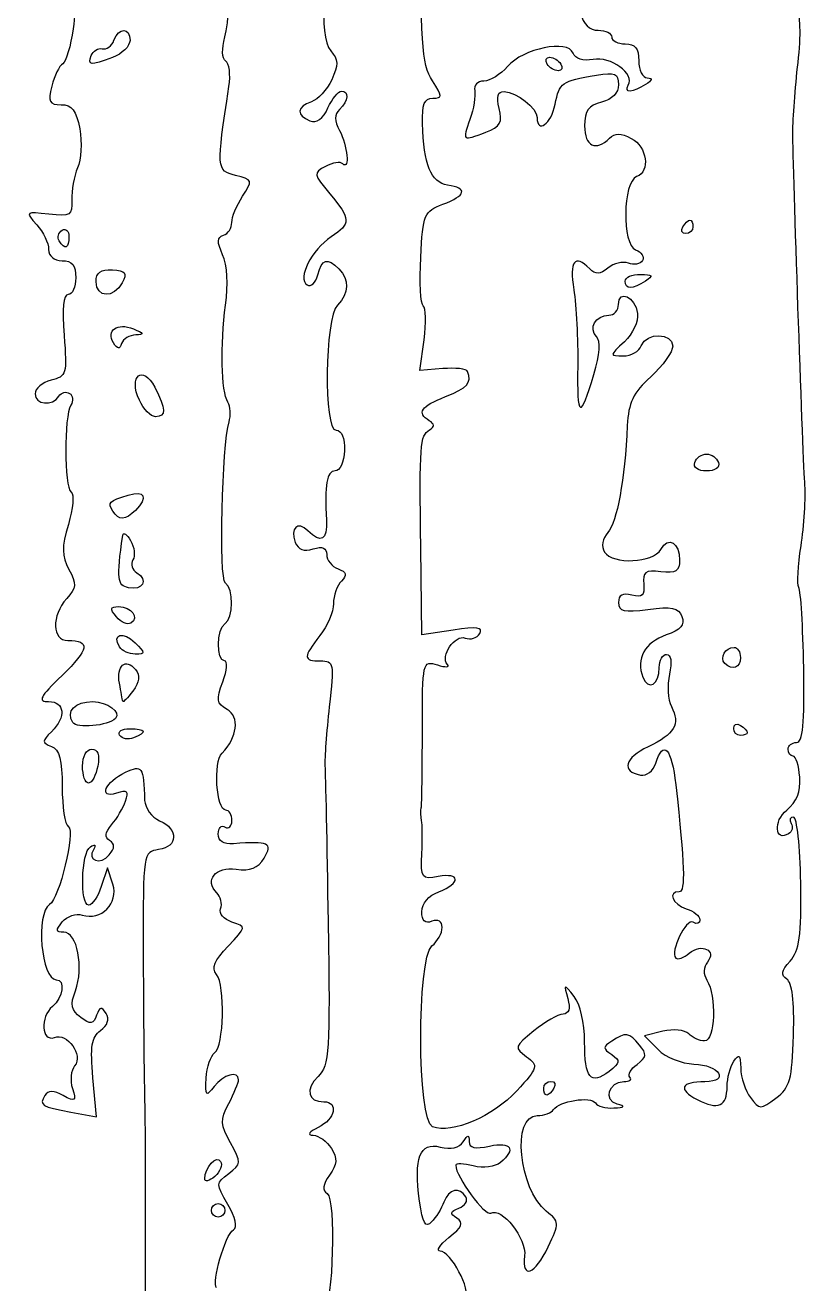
# Model space of a CAD drawing. Extents: x -171 to 832, y -60 to 309.
# Drawn here: x 240.6 to 250.41, y 180.22 to 196.04 of the extents above; entities that cross this region are included whole.
import ezdxf

# ---------------------------------------------------------------- set-up
doc = ezdxf.new("R2010")
doc.units = 0
doc.layers.add('Mobo_Pics_Outline', color=7, linetype='CONTINUOUS')

msp = doc.modelspace()

# ---------------------------------------------------------------- linework, layer by layer
at = {"layer": 'Mobo_Pics_Outline', "color": 1}
for points in [[(241.434388, 195.655238)], [(247.163457, 195.548587)], [(248.868332, 193.502735)], [(241.029573, 193.326364)], [(248.143734, 192.820793)], [(241.494766, 192.811637)], [(241.713833, 192.043809)], [(242.038395, 191.323519)], [(249.017505, 190.540477)], [(241.704394, 189.928162)], [(241.901155, 188.966358)], [(249.396313, 188.016364)], [(241.829385, 187.540639)], [(241.200663, 187.272964)], [(249.507632, 187.199688)], [(241.790797, 187.113118)], [(241.32426, 186.725809)], [(247.120826, 182.676745)], [(242.859969, 181.536803)], [(242.943902, 181.142362)]]:
    msp.add_lwpolyline(points, close=True, dxfattribs=at)
for points in [[(245.85232, 191.720049), (245.562644, 191.695104), (245.615766, 192.082611)], [(245.983782, 188.43474), (245.588049, 188.375382), (245.574442, 189.467461)], [(241.74987, 188.602126), (241.749729, 188.602126)], [(241.789725, 188.223236), (241.789612, 188.223265)], [(241.705094, 185.240843), (241.638678, 185.44746), (241.559677, 185.213035)], [(248.618886, 183.392277), (248.385679, 183.333742), (248.557771, 183.16165)], [(241.178253, 182.375997), (241.501045, 182.315704), (241.455606, 182.806758)]]:
    msp.add_lwpolyline(points, dxfattribs=at)
for points in [[(243.114508, 195.888141), (243.208165, 196.214652), (243.199009, 197.840954), (243.10317, 197.900169)], [(245.720945, 195.337051), (245.586214, 195.542676), (245.567506, 195.845725), (245.589531, 197.464291)], [(244.531551, 196.792296), (244.360338, 196.858003), (244.283207, 195.89822), (244.444839, 195.713274)], [(241.088077, 196.551907), (241.229441, 196.410543), (241.25002, 196.312493), (241.205885, 195.99054)], [(247.582894, 196.187621), (247.617958, 196.047986), (247.696308, 195.972273), (247.80581, 195.972273)], [(250.316487, 195.567925), (250.355378, 195.911243), (250.34883, 196.186677), (250.300329, 196.249873)], [(241.205885, 195.99054), (241.176489, 195.775985), (241.117387, 195.578804), (241.074584, 195.552349)], [(241.719355, 195.84614), (241.783475, 196.013271), (241.920984, 196.012363), (241.920984, 195.844819)], [(241.571727, 195.739586), (241.625784, 195.727397), (241.692228, 195.775387), (241.719355, 195.84614)], [(241.920984, 195.844819), (241.920984, 195.773329), (241.822593, 195.677433), (241.702319, 195.63171)], [(243.123863, 195.585826), (243.074823, 195.616128), (243.071082, 195.736686), (243.114508, 195.888141)], [(247.489237, 195.686546), (247.422651, 195.860112), (246.863157, 195.745337), (246.666067, 195.517687)], [(247.80581, 195.972273), (247.898673, 195.972273), (247.97467, 195.93392), (247.97467, 195.887035)], [(247.97467, 195.887035), (247.97467, 195.84015), (248.051404, 195.801797), (248.145146, 195.801797)], [(241.434388, 195.655141), (241.455932, 195.713762), (241.51767, 195.751746), (241.571727, 195.739586)], [(244.444839, 195.713274), (244.539998, 195.604367), (244.542067, 195.537015), (244.455894, 195.350861)], [(247.741407, 195.606666), (247.613564, 195.582288), (247.517612, 195.612619), (247.489237, 195.686546)], [(248.145146, 195.801797), (248.270182, 195.801797), (248.315621, 195.744963), (248.315621, 195.588689)], [(241.074584, 195.552349), (241.031781, 195.525986), (240.970382, 195.399136), (240.938124, 195.27067)], [(241.702319, 195.63171), (241.419081, 195.524022), (241.387328, 195.5268), (241.434388, 195.655238)], [(243.163945, 195.265015), (243.186622, 195.41372), (243.168763, 195.558097), (243.123863, 195.585826)], [(246.666067, 195.517687), (246.57927, 195.417425), (246.444993, 195.334852), (246.367715, 195.3342)], [(247.163457, 195.548587), (247.134487, 195.595472), (247.149, 195.633825), (247.196027, 195.633825)], [(247.301391, 195.463349), (247.254506, 195.463349), (247.192455, 195.501702), (247.163457, 195.548587)], [(247.196027, 195.633825), (247.242912, 195.633825), (247.304991, 195.595472), (247.333961, 195.548587)], [(247.333961, 195.548587), (247.362931, 195.501702), (247.348417, 195.463349), (247.301391, 195.463349)], [(248.183555, 195.283539), (248.269303, 195.422267), (247.959845, 195.64842), (247.741407, 195.606666)], [(248.315621, 195.588689), (248.315621, 195.471476), (248.363555, 195.374985), (248.422175, 195.374276)], [(250.251574, 194.693638), (250.251574, 194.857736), (250.2806, 195.251162), (250.316487, 195.567925)], [(244.455894, 195.350861), (244.397699, 195.225088), (244.282952, 195.100506), (244.200889, 195.073973)], [(247.264376, 195.041996), (247.319623, 195.318261), (247.339154, 195.332091), (247.782895, 195.40876)], [(247.782895, 195.40876), (248.017348, 195.449267), (248.059925, 195.43087), (248.059925, 195.289903)], [(248.422175, 195.374276), (248.493212, 195.373406), (248.486097, 195.34542), (248.400916, 195.290342)], [(240.938124, 195.27067), (240.888404, 195.072613), (240.906234, 195.037095), (241.055365, 195.037095)], [(243.246631, 194.148848), (243.006877, 194.209027), (243.005261, 194.230854), (243.163945, 195.265015)], [(244.40898, 194.996304), (244.46196, 195.112581), (244.537532, 195.20774), (244.576877, 195.20774)], [(244.576877, 195.20774), (244.677166, 195.20774), (244.665969, 195.088884), (244.555333, 194.978219)], [(245.725481, 195.120087), (245.851027, 195.120087), (245.85063, 195.139079), (245.720945, 195.337051)], [(246.252572, 195.214238), (246.266461, 195.148899), (246.239816, 194.985879), (246.193072, 194.851953)], [(246.367715, 195.3342), (246.290414, 195.33352), (246.238597, 195.279576), (246.252572, 195.214238)], [(246.560896, 194.990686), (246.523025, 195.141518), (246.541337, 195.204362), (246.622861, 195.202434)], [(246.622861, 195.202434), (246.779646, 195.198749), (247.037009, 194.995959), (247.037009, 194.876084)], [(248.059925, 195.289903), (248.059925, 195.18315), (247.983276, 195.103922), (247.846816, 195.069679)], [(248.400916, 195.290342), (248.238292, 195.185262), (248.120569, 195.181549), (248.183555, 195.283539)], [(241.055365, 195.037095), (241.189586, 195.037095), (241.244776, 194.964897), (241.28843, 194.73222)], [(244.200889, 195.073973), (244.016921, 195.014502), (244.008105, 194.901712), (244.18218, 194.834928)], [(245.596306, 194.800424), (245.589786, 195.041369), (245.621818, 195.120087), (245.725481, 195.120087)], [(247.037009, 194.876084), (247.037009, 194.664818), (247.214911, 194.794645), (247.264376, 195.041996)], [(247.846816, 195.069679), (247.680961, 195.028067), (247.633707, 194.961538), (247.633707, 194.769703)], [(244.18218, 194.834928), (244.267333, 194.802244), (244.346108, 194.858455), (244.40898, 194.996304)], [(244.555333, 194.978219), (244.487982, 194.910868), (244.487982, 194.836912), (244.555333, 194.711054)], [(246.394106, 194.692334), (246.57575, 194.761386), (246.60523, 194.814111), (246.560896, 194.990686)], [(241.28843, 194.73222), (241.319894, 194.564551), (241.308272, 194.34397), (241.262351, 194.242071)], [(245.910966, 194.027303), (245.703668, 194.057294), (245.609935, 194.287552), (245.596306, 194.800424)], [(246.193072, 194.851953), (246.097035, 194.576482), (246.094569, 194.578438), (246.394106, 194.692334)], [(247.633707, 194.769703), (247.633707, 194.515605), (247.777622, 194.445493), (247.948478, 194.616349)], [(244.555333, 194.711054), (244.654603, 194.525583), (244.684905, 194.205245), (244.59465, 194.295495)], [(247.948478, 194.616349), (248.015829, 194.6837), (248.091344, 194.682878), (248.221256, 194.613231)], [(248.221256, 194.613231), (248.4209, 194.506393), (248.463476, 194.200778), (248.288125, 194.133484)], [(250.401441, 190.293803), (250.373095, 190.712194), (250.252055, 194.266976), (250.251574, 194.693638)], [(244.378054, 194.262216), (244.221667, 194.178509), (244.223793, 194.165016), (244.431884, 193.917701)], [(244.59465, 194.295495), (244.565056, 194.325088), (244.467573, 194.310235), (244.378054, 194.262216)], [(241.262351, 194.242071), (241.216628, 194.140165), (241.183916, 193.960023), (241.189671, 193.841751)], [(243.335554, 193.885934), (243.465891, 194.084841), (243.462574, 194.094621), (243.246631, 194.148848)], [(248.288125, 194.133484), (248.112944, 194.066274), (248.101492, 193.279442), (248.274802, 193.212969)], [(245.851268, 193.785196), (246.146817, 193.896768), (246.169772, 193.989857), (245.910966, 194.027303)], [(241.189671, 193.841751), (241.199308, 193.644601), (241.175214, 193.629549), (240.899825, 193.660872)], [(243.2002, 193.55557), (243.2002, 193.62363), (243.261116, 193.772307), (243.335554, 193.885934)], [(244.431884, 193.917701), (244.698766, 193.600519), (244.700609, 193.540971), (244.448609, 193.375794)], [(245.574238, 193.118816), (245.601734, 193.662107), (245.616049, 193.696406), (245.851268, 193.785196)], [(240.899825, 193.660872), (240.607032, 193.694179), (240.603248, 193.690862), (240.748682, 193.528239)], [(240.748682, 193.528239), (240.830717, 193.43651), (240.897869, 193.297329), (240.897869, 193.21897)], [(241.029573, 193.326364), (241.002643, 193.370017), (241.019651, 193.4298), (241.06716, 193.459252)], [(241.06716, 193.459252), (241.11481, 193.488704), (241.153787, 193.453016), (241.153787, 193.37991)], [(243.094637, 193.396632), (243.152691, 193.415907), (243.2002, 193.487511), (243.2002, 193.55557)], [(248.905919, 193.417498), (248.856256, 193.417498), (248.839362, 193.45585), (248.868332, 193.502735)], [(248.868332, 193.502735), (248.897302, 193.54962), (248.937922, 193.587973), (248.958615, 193.587973)], [(248.996203, 193.502735), (248.996203, 193.45585), (248.955582, 193.417498), (248.905919, 193.417498)], [(248.958615, 193.587973), (248.979308, 193.587973), (248.996203, 193.54962), (248.996203, 193.502735)], [(241.153787, 193.37991), (241.153787, 193.230184), (241.102621, 193.208131), (241.029573, 193.326364)], [(243.084716, 193.151548), (243.011497, 193.312216), (243.01385, 193.369674), (243.094637, 193.396632)], [(244.448609, 193.375794), (244.202448, 193.214502), (244.019942, 192.850738), (244.14607, 192.772785)], [(240.897869, 193.21897), (240.897869, 193.133336), (240.965872, 193.076501), (241.068345, 193.076501)], [(243.122077, 192.518991), (243.157652, 192.776944), (243.143053, 193.023456), (243.084716, 193.151548)], [(247.698377, 192.975171), (247.508683, 193.164866), (247.440651, 193.075234), (247.498308, 192.711577)], [(248.274802, 193.212969), (248.350147, 193.184056), (248.388953, 193.123451), (248.36106, 193.078267)], [(241.068345, 193.076501), (241.193381, 193.076501), (241.23882, 193.019666), (241.23882, 192.863392)], [(244.280659, 192.897595), (244.334035, 193.101661), (244.399941, 193.12071), (244.546294, 192.974357)], [(245.606978, 192.50808), (245.572991, 192.529057), (245.558251, 192.803793), (245.574238, 193.118816)], [(247.927445, 192.984809), (247.828686, 192.902831), (247.773098, 192.900535), (247.698377, 192.975171)], [(248.184065, 193.044591), (248.114645, 193.071237), (247.999161, 193.044334), (247.927445, 192.984809)], [(248.36106, 193.078267), (248.333281, 193.033111), (248.253486, 193.017946), (248.184065, 193.044591)], [(241.23882, 192.863392), (241.23882, 192.74618), (241.196584, 192.650284), (241.144965, 192.650284)], [(241.494772, 192.811723), (241.494772, 192.928765), (241.551096, 192.969811), (241.699433, 192.96091)], [(241.699433, 192.96091), (241.866649, 192.950989), (241.889496, 192.92131), (241.8243, 192.799449)], [(244.14607, 192.772785), (244.194344, 192.742965), (244.25492, 192.799147), (244.280659, 192.897595)], [(244.546294, 192.974357), (244.681846, 192.838804), (244.675667, 192.665344), (244.530136, 192.519762)], [(248.399476, 192.820793), (248.234216, 192.713984), (248.143734, 192.713984), (248.143734, 192.820793)], [(248.143762, 192.820793), (248.143762, 192.867678), (248.230077, 192.905436), (248.335554, 192.904727)], [(248.335554, 192.904727), (248.490638, 192.90367), (248.502883, 192.887719), (248.399476, 192.820793)], [(241.8243, 192.799449), (241.717887, 192.600513), (241.494766, 192.608847), (241.494766, 192.811637)], [(247.498308, 192.711577), (247.529914, 192.51233), (247.551854, 192.081694), (247.547092, 191.754626)], [(248.059993, 192.526892), (248.059993, 192.722312), (248.268254, 192.624432), (248.299294, 192.414441)], [(241.144965, 192.650284), (241.082518, 192.650284), (241.064802, 192.478816), (241.092071, 192.137871)], [(243.151019, 191.29712), (243.066801, 191.433382), (243.052968, 192.017818), (243.122077, 192.518991)], [(244.530136, 192.519762), (244.365698, 192.355296), (244.349314, 190.945561), (244.511994, 190.945561)], [(245.615766, 192.082611), (245.644991, 192.295748), (245.640994, 192.4872), (245.606978, 192.50808)], [(247.937168, 192.391934), (248.004717, 192.391934), (248.059993, 192.452681), (248.059993, 192.526892)], [(247.784295, 192.122076), (247.679186, 192.227185), (247.77239, 192.391934), (247.937168, 192.391934)], [(248.299294, 192.414441), (248.314034, 192.31401), (248.242544, 192.159918), (248.134034, 192.058832)], [(241.713862, 192.043865), (241.61737, 192.199997), (241.762363, 192.30247), (241.963594, 192.22035)], [(241.963594, 192.22035), (242.098523, 192.165273), (242.104448, 192.149541), (241.991997, 192.144779)], [(241.092071, 192.137871), (241.130764, 191.653829), (241.121806, 191.622637), (240.930213, 191.574547)], [(241.815796, 192.036438), (241.790284, 191.959478), (241.764829, 191.96132), (241.713833, 192.043809)], [(241.991997, 192.144779), (241.913874, 192.141377), (241.834589, 192.092734), (241.815796, 192.036438)], [(247.751016, 191.646173), (247.828856, 191.904834), (247.840138, 192.066228), (247.784295, 192.122076)], [(248.134034, 192.058832), (247.944906, 191.882631), (247.944736, 191.880476), (248.120144, 191.880476)], [(248.34666, 192.008347), (248.412027, 192.178681), (248.742054, 192.174656), (248.742054, 192.003528)], [(248.120144, 191.880476), (248.217741, 191.880476), (248.319675, 191.93802), (248.34666, 192.008347)], [(248.742054, 192.003528), (248.742054, 191.930564), (248.617386, 191.756942), (248.465024, 191.617685)], [(242.038451, 191.323511), (241.897796, 191.626914), (242.080886, 191.780184), (242.23322, 191.48656)], [(246.163306, 191.685041), (246.151684, 191.718008), (246.011652, 191.733769), (245.85232, 191.720049)], [(247.547092, 191.754626), (247.537454, 191.092309), (247.577876, 191.070805), (247.751016, 191.646173)], [(240.930213, 191.574547), (240.818641, 191.546484), (240.727365, 191.47026), (240.727365, 191.405007)], [(245.886276, 191.369352), (246.165375, 191.478855), (246.216064, 191.536625), (246.163306, 191.685041)], [(248.465024, 191.617685), (248.245311, 191.416907), (248.184451, 191.290008), (248.170952, 191.004477)], [(240.727365, 191.405007), (240.727365, 191.268037), (240.947164, 191.244538), (241.026576, 191.373032)], [(241.026576, 191.373032), (241.056028, 191.420683), (241.116463, 191.437209), (241.160854, 191.409769)], [(241.160854, 191.409769), (241.205272, 191.382273), (241.212643, 191.314582), (241.177294, 191.259193)], [(242.23322, 191.48656), (242.375292, 191.212705), (242.377248, 191.11568), (242.24059, 191.116534)], [(241.177294, 191.259193), (241.089789, 191.122251), (241.093531, 190.233618), (241.18183, 190.168872)], [(242.24059, 191.116534), (242.181969, 191.116874), (242.091006, 191.210049), (242.038395, 191.323519)], [(243.165192, 191.051328), (243.19042, 191.132966), (243.184184, 191.243574), (243.151019, 191.29712)], [(245.682266, 191.065376), (245.52106, 191.165014), (245.576676, 191.247871), (245.886276, 191.369352)], [(243.118959, 189.025123), (243.037236, 189.075637), (243.07573, 190.76324), (243.165192, 191.051328)], [(244.511994, 190.945561), (244.581925, 190.945561), (244.620873, 190.849183), (244.615204, 190.690018)], [(245.574442, 189.467461), (245.558285, 190.776222), (245.565655, 190.876705), (245.684398, 190.950063)], [(245.684398, 190.950063), (245.750162, 190.990712), (245.749538, 191.023792), (245.682266, 191.065376)], [(248.170952, 191.004477), (248.138751, 190.323842), (248.042373, 189.791787), (247.927796, 189.66219)], [(244.615204, 190.690018), (244.610101, 190.547379), (244.559049, 190.43439), (244.499579, 190.434276)], [(249.017505, 190.540477), (249.037064, 190.599097), (249.10416, 190.647031), (249.166692, 190.647031)], [(249.166692, 190.647031), (249.229196, 190.647031), (249.296321, 190.599069), (249.31588, 190.540477)], [(249.166692, 190.433923), (249.056821, 190.433923), (248.996387, 190.477094), (249.017505, 190.540477)], [(249.31588, 190.540477), (249.33714, 190.477094), (249.276563, 190.433923), (249.166692, 190.433923)], [(244.499579, 190.434276), (244.392939, 190.434103), (244.361446, 190.255665), (244.390416, 189.816066)], [(250.353904, 189.492199), (250.393107, 189.740146), (250.414481, 190.100877), (250.401441, 190.293803)], [(241.18183, 190.168872), (241.220835, 190.14027), (241.205074, 189.957577), (241.146709, 189.762871)], [(241.704374, 189.928134), (241.636654, 190.037693), (241.653351, 190.055013), (241.899681, 190.130726)], [(241.899681, 190.130726), (242.108311, 190.194846), (242.151738, 190.102068), (241.989199, 189.939501)], [(241.989199, 189.939501), (241.862831, 189.813161), (241.777565, 189.809731), (241.704394, 189.928162)], [(244.390416, 189.816066), (244.406857, 189.566617), (244.320712, 189.517575), (244.155764, 189.682525)], [(241.146709, 189.762871), (241.060535, 189.475285), (241.061839, 189.369227), (241.153795, 189.197666)], [(241.828787, 189.62411), (241.835306, 189.670995), (241.880179, 189.641968), (241.928169, 189.559508)], [(244.155764, 189.682525), (244.028205, 189.810084), (243.928908, 189.718129), (243.99847, 189.536825)], [(247.927796, 189.66219), (247.856987, 189.582111), (247.840914, 189.487264), (247.885843, 189.414556)], [(241.901184, 188.966373), (241.760217, 188.995314), (241.751117, 189.077859), (241.828787, 189.62411)], [(241.928169, 189.559508), (241.97616, 189.477105), (241.989256, 189.367319), (241.957281, 189.315558)], [(243.99847, 189.536825), (244.033903, 189.444557), (244.107349, 189.417231), (244.222123, 189.453656)], [(248.591812, 189.447523), (248.687311, 189.618168), (248.827343, 189.537579), (248.827343, 189.311998)], [(244.222123, 189.453656), (244.339903, 189.491045), (244.393024, 189.469247), (244.393024, 189.383414)], [(244.393024, 189.383414), (244.393024, 189.314957), (244.456974, 189.234368), (244.535153, 189.204377)], [(247.885843, 189.414556), (247.984744, 189.25454), (248.4972, 189.278464), (248.591812, 189.447523)], [(250.326692, 188.970146), (250.302597, 189.00932), (250.314786, 189.244256), (250.353904, 189.492199)], [(241.153795, 189.197666), (241.251024, 189.015965), (241.246998, 188.964601), (241.124995, 188.82976)], [(241.957281, 189.315558), (241.925306, 189.263798), (241.947077, 189.191826), (242.005669, 189.155599)], [(244.535153, 189.204377), (244.643465, 189.162821), (244.653613, 189.12617), (244.577786, 189.050343)], [(248.592917, 189.167856), (248.396987, 189.190817), (248.361582, 189.165195), (248.377258, 189.012121)], [(248.827343, 189.311998), (248.827343, 189.175028), (248.780089, 189.145973), (248.592917, 189.167856)], [(242.005669, 189.155599), (242.154147, 189.063842), (242.080021, 188.929621), (241.901155, 188.966358)], [(243.11499, 188.516098), (243.223472, 188.583165), (243.226392, 188.958708), (243.118959, 189.025123)], [(244.577786, 189.050343), (244.523049, 188.995634), (244.47829, 188.867792), (244.47829, 188.76628)], [(248.22807, 188.872883), (248.112729, 188.903044), (248.060117, 188.874153), (248.060117, 188.780615)], [(248.377258, 189.012121), (248.391998, 188.868206), (248.359966, 188.838386), (248.22807, 188.872883)], [(250.387552, 187.960249), (250.378197, 188.476517), (250.3509, 188.930971), (250.326692, 188.970146)], [(241.124995, 188.82976), (240.930454, 188.614809), (240.939014, 188.302873), (241.139452, 188.302873)], [(241.749729, 188.602126), (241.664066, 188.705336), (241.669281, 188.729062), (241.777792, 188.729062)], [(241.777792, 188.729062), (241.936929, 188.729062), (242.040988, 188.590022), (241.932166, 188.522785)], [(244.47829, 188.76628), (244.47829, 188.664771), (244.401585, 188.484176), (244.307815, 188.364976)], [(248.060117, 188.780615), (248.060117, 188.668959), (248.126873, 188.653595), (248.430824, 188.695264)], [(248.430824, 188.695264), (248.729125, 188.73614), (248.812203, 188.718225), (248.85618, 188.603649)], [(241.932166, 188.522785), (241.889845, 188.496706), (241.807782, 188.532422), (241.74987, 188.602126)], [(248.85618, 188.603649), (248.896403, 188.498852), (248.844557, 188.438077), (248.659455, 188.373589)], [(241.789612, 188.223265), (241.689662, 188.385009), (241.835448, 188.424921), (241.983899, 188.276443)], [(243.10762, 188.047259), (243.001973, 188.047259), (243.008323, 188.450155), (243.11499, 188.516098)], [(246.31613, 188.39154), (246.363894, 188.468841), (246.282058, 188.479471), (245.983782, 188.43474)], [(246.134798, 188.334252), (246.199654, 188.309307), (246.281264, 188.335139), (246.31613, 188.39154)], [(241.139452, 188.302873), (241.425853, 188.302873), (241.408035, 188.196375), (241.066176, 187.864597)], [(241.983899, 188.276443), (242.116787, 188.143554), (242.117014, 188.132329), (241.987017, 188.132329)], [(244.307815, 188.364976), (244.093317, 188.092284), (244.094281, 188.047264), (244.314618, 188.047264)], [(245.910691, 188.002882), (245.814511, 188.10456), (246.003837, 188.384499), (246.134798, 188.334252)], [(248.659455, 188.373589), (248.392488, 188.280527), (248.277461, 188.073232), (248.365477, 187.843861)], [(241.787971, 187.765739), (241.746443, 187.987578), (241.864846, 188.089557), (241.989514, 187.939332)], [(241.987017, 188.132329), (241.909404, 188.132329), (241.820623, 188.173233), (241.789725, 188.223236)], [(248.571584, 187.964249), (248.571584, 188.055241), (248.612998, 188.129707), (248.663597, 188.129707)], [(248.663597, 188.129707), (248.721083, 188.129707), (248.734945, 188.035625), (248.700532, 187.878983)], [(249.396313, 188.016364), (249.328196, 188.084452), (249.4051, 188.217595), (249.512675, 188.217595)], [(249.592895, 188.089724), (249.592895, 187.957913), (249.492322, 187.920383), (249.396313, 188.016364)], [(249.512675, 188.217595), (249.55681, 188.217595), (249.592895, 188.160052), (249.592895, 188.089724)], [(241.989514, 187.939332), (242.051054, 187.865178), (242.04119, 187.783994), (241.956547, 187.668255)], [(243.086644, 187.785366), (243.141012, 187.929422), (243.15048, 188.047259), (243.10762, 188.047259)], [(244.314618, 188.047264), (244.483194, 188.047264), (244.488637, 188.018917), (244.425708, 187.47187)], [(245.595138, 187.16517), (245.595138, 188.042774), (245.597525, 188.053446), (245.783387, 187.996362)], [(245.783387, 187.996362), (245.886908, 187.964557), (245.944196, 187.967505), (245.910691, 188.002882)], [(248.365477, 187.843861), (248.433622, 187.666328), (248.571584, 187.746917), (248.571584, 187.964249)], [(250.297835, 187.02165), (250.377659, 187.021596), (250.400166, 187.257124), (250.387552, 187.960249)], [(241.066176, 187.864597), (240.78498, 187.591706), (240.756299, 187.535682), (240.897827, 187.535682)], [(241.829385, 187.540639), (241.825983, 187.561332), (241.807275, 187.662614), (241.787971, 187.765739)], [(243.140417, 187.438065), (243.008776, 187.511737), (243.001406, 187.559473), (243.086644, 187.785366)], [(248.700532, 187.878983), (248.670258, 187.741077), (248.681256, 187.558872), (248.72491, 187.474076)], [(241.956547, 187.668255), (241.890103, 187.577376), (241.832872, 187.519946), (241.829385, 187.540639)], [(240.897827, 187.535682), (241.101978, 187.535682), (241.120403, 187.344145), (240.934195, 187.157931)], [(241.200663, 187.272992), (241.112676, 187.415348), (241.227876, 187.535622), (241.452125, 187.535622)], [(241.452125, 187.535622), (241.633939, 187.535622), (241.814979, 187.401231), (241.737528, 187.323761)], [(244.425708, 187.47187), (244.389311, 187.155405), (244.364621, 186.819757), (244.370857, 186.72599)], [(248.72491, 187.474076), (248.839458, 187.251613), (248.7676, 187.126892), (248.433557, 186.968375)], [(241.737528, 187.323761), (241.644637, 187.230869), (241.249765, 187.193509), (241.200663, 187.272964)], [(243.077176, 186.889011), (243.27203, 187.083865), (243.302389, 187.34743), (243.140417, 187.438065)], [(240.934195, 187.157931), (240.812079, 187.035814), (240.812079, 187.01909), (240.934195, 186.972233)], [(241.790797, 187.113118), (241.763017, 187.157962), (241.819398, 187.194643), (241.915946, 187.194643)], [(241.915946, 187.194643), (242.12177, 187.194643), (242.14252, 187.147247), (241.966318, 187.079613)], [(245.581532, 186.201564), (245.588902, 186.242581), (245.595138, 186.676211), (245.595138, 187.16517)], [(249.507632, 187.199688), (249.507632, 187.249351), (249.545985, 187.266246), (249.59287, 187.237276)], [(249.59287, 187.109405), (249.545985, 187.109405), (249.507632, 187.150025), (249.507632, 187.199688)], [(249.59287, 187.237276), (249.639755, 187.208306), (249.678108, 187.167685), (249.678108, 187.146992)], [(249.678108, 187.146992), (249.678108, 187.126299), (249.639755, 187.109405), (249.59287, 187.109405)], [(240.934195, 186.972233), (241.033096, 186.934277), (241.068387, 186.801106), (241.068387, 186.466051)], [(241.966318, 187.079613), (241.897493, 187.05325), (241.81852, 187.068274), (241.790797, 187.113118)], [(248.433557, 186.968375), (248.135247, 186.826813), (248.089983, 186.659714), (248.33698, 186.611794)], [(248.527468, 186.760981), (248.623875, 187.064793), (248.72802, 186.952518), (248.77995, 186.488799)], [(250.191281, 186.936469), (250.191281, 186.983354), (250.239214, 187.021678), (250.297835, 187.02165)], [(241.32426, 186.725809), (241.32426, 186.848776), (241.373356, 186.938918), (241.44031, 186.938918)], [(241.44031, 186.938918), (241.518121, 186.938918), (241.542924, 186.868704), (241.515626, 186.725809)], [(243.124401, 186.171902), (243.004751, 186.171902), (242.964924, 186.776762), (243.077176, 186.889011)], [(250.255202, 186.851061), (250.220024, 186.851146), (250.191281, 186.889584), (250.191281, 186.936469)], [(250.337775, 186.58554), (250.32757, 186.731495), (250.290352, 186.850976), (250.255202, 186.851061)], [(241.399576, 186.5127), (241.358162, 186.5127), (241.32426, 186.608597), (241.32426, 186.725809)], [(241.515626, 186.725809), (241.493233, 186.608597), (241.44099, 186.5127), (241.399576, 186.5127)], [(241.86579, 186.647443), (242.074108, 186.744359), (242.088707, 186.722816), (242.104921, 186.294475)], [(244.370857, 186.72599), (244.377094, 186.63222), (244.394952, 185.750758), (244.410741, 184.767179)], [(248.33698, 186.611794), (248.413062, 186.597054), (248.49606, 186.662052), (248.527468, 186.760981)], [(241.750619, 186.385124), (241.513075, 186.309723), (241.608886, 186.527906), (241.86579, 186.647443)], [(250.175038, 186.173297), (250.300386, 186.274806), (250.350644, 186.402166), (250.337775, 186.58554)], [(241.068387, 186.466051), (241.068387, 186.215978), (241.103254, 185.989816), (241.145858, 185.963482)], [(241.864997, 186.284154), (241.909415, 186.409049), (241.88739, 186.428523), (241.750619, 186.385124)], [(248.77995, 186.488799), (248.891805, 185.489991), (248.903116, 185.146214), (248.824171, 185.146214)], [(241.689504, 185.988691), (241.755749, 186.066077), (241.834723, 186.19905), (241.864997, 186.284154)], [(242.104921, 186.294475), (242.108606, 186.197729), (242.19339, 186.082642), (242.293368, 186.038734)], [(245.586351, 186.041746), (245.576146, 186.088631), (245.574162, 186.160546), (245.581532, 186.201564)], [(242.293368, 186.038734), (242.533945, 185.933086), (242.525724, 185.710337), (242.280045, 185.675482)], [(243.115075, 185.958794), (243.16196, 185.929824), (243.200313, 185.96588), (243.200313, 186.039014)], [(243.200313, 186.039014), (243.200313, 186.11212), (243.166156, 186.171902), (243.124401, 186.171902)], [(245.58908, 185.625501), (245.597584, 185.807542), (245.59645, 185.994864), (245.586351, 186.041746)], [(250.198566, 185.875441), (250.023781, 185.767413), (250.002748, 186.033784), (250.175038, 186.173297)], [(250.260248, 186.084043), (250.216792, 186.084043), (250.2033, 186.048326), (250.230257, 186.004701)], [(250.350729, 185.259855), (250.344493, 185.713157), (250.303731, 186.084043), (250.260248, 186.084043)], [(241.145858, 185.963482), (241.236255, 185.907611), (241.032302, 185.061489), (240.910271, 184.985935)], [(241.663992, 185.789302), (241.596811, 185.830829), (241.604266, 185.88911), (241.689504, 185.988691)], [(243.029837, 185.872479), (243.029837, 185.948929), (243.06819, 185.987764), (243.115075, 185.958794)], [(243.22163, 185.74903), (243.094808, 185.738825), (243.029837, 185.78058), (243.029837, 185.872479)], [(250.230257, 186.004701), (250.257186, 185.961047), (250.243013, 185.90288), (250.198566, 185.875441)], [(241.402552, 184.97861), (241.288486, 184.97861), (241.30677, 185.639604), (241.422962, 185.711321)], [(241.422962, 185.711321), (241.481696, 185.747632), (241.498335, 185.734848), (241.464206, 185.679629)], [(241.660023, 185.611286), (241.732278, 185.698338), (241.733384, 185.746499), (241.663992, 185.789302)], [(243.605948, 185.569824), (243.721346, 185.759008), (243.665646, 185.785002), (243.22163, 185.74903)], [(241.464206, 185.679629), (241.375907, 185.536735), (241.548225, 185.476584), (241.660023, 185.611286)], [(242.280045, 185.675482), (242.086609, 185.647986), (242.08488, 185.636534), (242.087431, 184.39683)], [(243.256357, 185.428346), (243.433409, 185.403118), (243.527576, 185.441386), (243.605948, 185.569824)], [(245.79394, 185.336639), (245.585537, 185.296813), (245.57434, 185.312545), (245.58908, 185.625501)], [(243.01184, 185.132857), (242.852505, 185.292193), (242.995683, 185.46533), (243.256357, 185.428346)], [(245.80131, 185.14669), (246.08126, 185.253131), (246.075959, 185.390526), (245.79394, 185.336639)], [(241.319599, 184.852276), (241.558078, 184.776591), (241.781831, 185.002143), (241.705094, 185.240843)], [(250.216197, 184.274351), (250.334799, 184.405397), (250.360027, 184.590337), (250.350729, 185.259855)], [(241.559677, 185.213035), (241.516222, 185.084116), (241.445526, 184.97861), (241.402552, 184.97861)], [(243.059604, 184.933185), (243.082848, 184.993563), (243.061308, 185.083421), (243.01184, 185.132857)], [(245.588202, 184.895739), (245.588202, 184.998551), (245.672362, 185.09765), (245.80131, 185.14669)], [(248.824171, 185.146214), (248.673934, 185.146214), (248.739557, 184.988013), (248.912583, 184.933106)], [(240.910271, 184.985935), (240.732454, 184.875866), (240.805616, 184.0407), (240.993099, 184.0407)], [(243.20213, 184.764807), (243.099403, 184.797405), (243.036162, 184.872127), (243.059604, 184.933185)], [(248.912583, 184.933106), (249.006353, 184.903342), (249.083059, 184.840951), (249.083059, 184.794463)], [(241.090106, 184.637636), (240.985451, 184.637636), (240.98188, 184.661164), (241.070264, 184.767435)], [(241.070264, 184.767435), (241.129508, 184.838811), (241.241703, 184.876994), (241.319599, 184.852276)], [(243.152694, 184.461837), (243.385163, 184.704483), (243.385503, 184.706609), (243.20213, 184.764807)], [(244.410741, 184.767179), (244.43682, 183.133493), (244.426048, 182.965532), (244.285223, 182.824781)], [(245.716072, 184.774869), (245.628765, 184.741364), (245.588202, 184.779688), (245.588202, 184.895739)], [(245.843943, 184.697398), (245.843943, 184.774869), (245.794337, 184.804917), (245.716072, 184.774869)], [(248.997651, 184.762715), (248.909777, 184.817027), (248.703313, 184.389378), (248.780262, 184.312429)], [(249.083059, 184.794463), (249.083059, 184.747975), (249.044621, 184.733688), (248.997651, 184.762715)], [(241.235042, 183.902502), (241.344799, 184.191191), (241.256869, 184.637636), (241.090106, 184.637636)], [(245.716072, 184.464731), (245.7864, 184.523096), (245.843943, 184.627808), (245.843943, 184.697398)], [(243.007702, 184.107838), (242.942165, 184.188484), (242.980489, 184.282084), (243.152694, 184.461837)], [(245.722592, 182.191529), (245.529071, 182.265797), (245.523317, 184.30467), (245.716072, 184.464731)], [(248.949405, 184.374224), (249.106416, 184.504533), (249.299654, 184.40943), (249.177339, 184.262029)], [(242.087431, 184.39683), (242.08888, 183.708799), (242.095368, 182.915705), (242.102171, 182.634401)], [(248.780262, 184.312429), (248.80379, 184.288901), (248.879985, 184.316681), (248.949405, 184.374224)], [(249.177339, 184.262029), (249.124586, 184.198476), (249.122546, 184.113238), (249.171953, 184.0352)], [(250.174329, 184.048685), (250.095952, 184.097129), (250.106298, 184.152915), (250.216197, 184.274351)], [(240.993099, 184.0407), (241.112069, 184.0407), (241.080775, 183.816111), (240.946271, 183.704479)], [(242.983607, 183.121345), (243.101925, 183.20233), (243.120662, 183.968878), (243.007702, 184.107838)], [(247.501896, 183.830459), (247.373345, 183.991268), (247.371106, 183.990531), (247.422385, 183.804097)], [(249.171953, 184.0352), (249.294552, 183.841339), (249.27281, 183.270869), (249.142813, 183.270869)], [(250.259369, 183.34455), (250.272125, 183.774648), (250.244345, 184.005425), (250.174329, 184.048685)], [(241.301089, 183.567906), (241.179256, 183.657424), (241.166472, 183.722168), (241.235042, 183.902502)], [(247.422385, 183.804097), (247.457591, 183.676141), (247.437692, 183.611284), (247.362857, 183.609243)], [(247.634189, 183.260097), (247.634189, 183.498094), (247.579651, 183.733197), (247.501896, 183.830459)], [(240.946271, 183.704479), (240.787162, 183.572413), (240.806381, 183.252855), (240.969798, 183.315512)], [(241.620979, 183.617229), (241.564626, 183.708391), (241.540815, 183.703742), (241.501385, 183.593985)], [(241.501385, 183.593985), (241.459943, 183.478501), (241.428251, 183.474363), (241.301089, 183.567906)], [(241.550736, 183.400605), (241.639546, 183.465547), (241.665398, 183.545314), (241.620979, 183.617229)], [(247.362857, 183.609243), (247.30109, 183.607557), (247.136227, 183.512752), (246.996496, 183.398572)], [(240.969798, 183.315512), (241.13418, 183.378583), (241.337514, 183.093814), (241.224945, 182.958177)], [(241.455606, 182.806758), (241.419152, 183.200621), (241.438031, 183.318157), (241.550736, 183.400605)], [(246.996496, 183.398572), (246.753113, 183.199694), (246.749202, 183.186031), (246.903463, 183.073237)], [(248.323796, 183.219533), (248.192042, 183.378302), (248.149437, 183.384453), (247.975169, 183.270075)], [(248.942035, 183.360841), (248.891153, 183.411723), (248.750753, 183.425357), (248.618886, 183.392277)], [(249.142813, 183.270869), (249.081868, 183.270869), (248.991528, 183.311348), (248.942035, 183.360841)], [(250.039514, 182.55331), (250.215347, 182.685943), (250.242673, 182.784249), (250.259369, 183.34455)], [(247.941295, 182.888872), (247.708485, 182.711083), (247.634189, 182.800884), (247.634189, 183.260097)], [(247.975169, 183.270075), (247.861528, 183.195467), (247.861528, 183.176475), (247.975169, 183.099259)], [(248.292927, 182.976689), (248.415157, 183.066066), (248.419947, 183.103681), (248.323796, 183.219533)], [(242.879292, 182.804794), (242.887796, 182.945449), (242.934738, 183.08789), (242.983607, 183.121345)], [(246.903463, 183.073237), (247.057724, 182.960447), (247.052565, 182.94239), (246.780694, 182.643635)], [(247.975169, 183.099259), (248.086174, 183.023858), (248.081723, 182.996107), (247.941295, 182.888872)], [(248.557771, 183.16165), (248.653667, 183.065754), (248.852092, 182.985789), (249.005948, 182.981055)], [(249.425419, 182.70051), (249.426272, 182.803238), (249.463913, 182.944828), (249.509353, 183.015142)], [(249.509353, 183.015142), (249.575003, 183.116707), (249.592805, 183.099189), (249.596008, 182.929904)], [(241.224945, 182.958177), (241.17806, 182.901682), (241.165672, 182.773613), (241.197449, 182.673578)], [(243.285049, 182.783477), (243.285987, 182.902221), (243.092066, 182.848448), (242.977541, 182.69824)], [(248.203806, 182.815426), (248.173277, 182.845955), (248.213443, 182.918522), (248.292927, 182.976689)], [(249.005948, 182.981055), (249.328389, 182.971134), (249.463176, 182.759414), (249.147085, 182.759414)], [(249.596008, 182.929904), (249.598225, 182.812691), (249.653721, 182.645906), (249.719372, 182.559263)], [(242.977541, 182.69824), (242.875352, 182.564189), (242.865403, 182.574989), (242.879292, 182.804794)], [(243.161742, 182.484128), (243.229292, 182.613614), (243.284794, 182.748317), (243.285049, 182.783477)], [(244.285223, 182.824781), (244.120473, 182.660031), (244.154404, 182.506438), (244.355522, 182.506438)], [(247.120826, 182.676745), (247.120826, 182.72363), (247.161447, 182.761982), (247.21111, 182.761982)], [(247.21111, 182.761982), (247.260773, 182.761982), (247.277667, 182.72363), (247.248697, 182.676745)], [(248.043818, 182.476799), (247.8679, 182.523174), (247.936924, 182.759924), (248.126363, 182.759924)], [(248.126363, 182.759924), (248.199497, 182.759924), (248.234335, 182.784869), (248.203806, 182.815426)], [(249.147085, 182.759414), (248.841853, 182.759414), (248.80085, 182.663461), (249.050679, 182.533833)], [(249.050679, 182.533833), (249.313309, 182.3976), (249.423647, 182.446668), (249.425419, 182.70051)], [(240.852104, 182.586129), (240.776334, 182.463503), (240.803518, 182.445985), (241.178253, 182.375997)], [(241.081795, 182.584485), (240.959027, 182.650192), (240.891959, 182.650674), (240.852104, 182.586129)], [(241.197449, 182.673578), (241.248756, 182.51189), (241.235915, 182.501997), (241.081795, 182.584485)], [(242.102171, 182.634401), (242.108974, 182.35309), (242.11351, 181.835243), (242.112376, 181.483614)], [(246.780694, 182.643635), (246.490458, 182.324684), (245.962953, 182.099293), (245.722592, 182.191529)], [(247.158414, 182.591507), (247.137721, 182.591507), (247.120826, 182.62986), (247.120826, 182.676745)], [(247.248697, 182.676745), (247.219727, 182.62986), (247.179107, 182.591507), (247.158414, 182.591507)], [(247.244295, 182.408768), (247.310569, 182.516003), (247.71477, 182.580689), (247.769113, 182.492758)], [(249.719372, 182.559263), (249.834005, 182.407978), (249.846676, 182.407723), (250.039514, 182.55331)], [(243.183569, 181.989746), (243.055159, 182.219664), (243.052693, 182.275112), (243.161742, 182.484128)], [(244.355522, 182.506438), (244.546832, 182.506438), (244.499919, 182.28715), (244.286555, 182.184258)], [(247.037848, 182.333707), (247.125864, 182.333707), (247.218783, 182.367495), (247.244295, 182.408768)], [(247.769113, 182.492758), (247.794058, 182.452166), (247.898769, 182.423395), (248.001497, 182.428837)], [(248.001497, 182.428837), (248.138325, 182.436207), (248.149636, 182.448963), (248.043818, 182.476799)], [(247.15302, 181.132435), (246.80336, 181.416044), (246.714962, 182.333707), (247.037848, 182.333707)], [(244.286555, 182.184258), (244.166054, 182.126148), (244.142583, 182.08961), (244.223427, 182.085981)], [(244.223427, 182.085981), (244.294209, 182.082863), (244.397021, 182.008255), (244.451957, 181.920296)], [(246.107044, 182.002444), (246.16694, 182.097008), (246.182077, 182.097972), (246.183126, 182.007263)], [(243.161175, 181.606085), (243.320879, 181.725395), (243.321843, 181.741978), (243.183569, 181.989746)], [(244.451957, 181.920296), (244.530391, 181.794693), (244.525459, 181.72275), (244.428996, 181.584921)], [(245.559849, 181.257015), (245.484788, 181.804603), (245.5607, 182.002773), (245.81973, 181.937701)], [(245.81973, 181.937701), (245.956898, 181.90326), (246.058775, 181.926362), (246.107044, 182.002444)], [(246.183126, 182.007263), (246.184064, 181.925795), (246.256345, 181.909723), (246.440171, 181.950117)], [(246.440171, 181.950117), (246.712099, 182.009843), (246.777403, 181.910772), (246.576206, 181.743783)], [(242.859969, 181.536831), (242.862525, 181.683468), (243.007342, 181.843308), (243.06018, 181.75782)], [(243.06018, 181.75782), (243.088951, 181.711247), (243.055361, 181.625726), (242.9856, 181.567786)], [(243.150403, 181.216973), (242.997956, 181.475067), (242.998211, 181.484365), (243.161175, 181.606085)], [(246.235232, 181.699959), (246.113541, 181.730517), (246.01396, 181.734343), (246.01396, 181.708463)], [(246.01396, 181.708463), (246.01396, 181.568205), (246.384292, 181.063105), (246.455053, 181.106838)], [(246.576206, 181.743783), (246.508033, 181.687203), (246.361255, 181.668324), (246.235232, 181.699959)], [(242.112376, 181.483614), (242.108974, 180.409071), (242.112436, 175.74764), (242.117195, 175.449716)], [(242.9856, 181.567786), (242.915783, 181.509846), (242.85926, 181.495928), (242.859969, 181.536803)], [(244.428996, 181.584921), (244.344297, 181.463995), (244.334801, 181.391711), (244.39841, 181.352395)], [(246.142199, 181.310136), (246.060533, 181.442287), (245.929487, 181.412155), (245.86687, 181.24681)], [(244.39841, 181.352395), (244.50967, 181.283626), (244.473727, 179.956496), (244.358697, 179.885267)], [(246.054835, 181.170416), (246.132079, 181.200038), (246.171368, 181.262939), (246.142199, 181.310136)], [(242.943902, 181.142362), (242.943902, 181.189247), (242.982255, 181.2276), (243.02914, 181.2276)], [(243.02914, 181.057124), (242.982255, 181.057124), (242.943902, 181.095477), (242.943902, 181.142362)], [(243.02914, 181.2276), (243.076025, 181.2276), (243.114378, 181.189247), (243.114378, 181.142362)], [(243.114378, 181.142362), (243.114378, 181.095477), (243.076025, 181.057124), (243.02914, 181.057124)], [(243.220277, 180.898376), (243.274476, 180.932391), (243.24834, 181.050965), (243.150403, 181.216973)], [(245.709972, 180.995915), (245.632672, 180.917594), (245.598117, 180.977774), (245.559849, 181.257015)], [(245.86687, 181.24681), (245.835802, 181.164775), (245.765191, 181.051871), (245.709972, 180.995915)], [(246.02819, 181.042517), (245.937056, 181.101818), (245.942357, 181.127216), (246.054835, 181.170416)], [(246.455053, 181.106838), (246.588905, 181.189553), (246.908191, 180.785128), (246.879839, 180.568771)], [(247.176264, 180.683659), (247.318875, 180.984208), (247.318138, 180.998699), (247.15302, 181.132435)], [(245.928779, 180.800552), (246.09435, 180.931059), (246.116517, 180.98503), (246.02819, 181.042517)], [(243.009777, 180.16799), (242.942624, 180.235142), (243.114659, 180.832079), (243.220277, 180.898376)], [(245.820042, 180.6307), (245.76264, 180.63174), (245.811538, 180.70817), (245.928779, 180.800552)], [(246.879839, 180.568771), (246.840636, 180.269662), (247.011168, 180.335763), (247.176264, 180.683659)], [(246.140345, 180.029596), (246.209681, 180.141763), (245.950396, 180.62833), (245.820042, 180.6307)]]:
    msp.add_open_spline(points, degree=3, dxfattribs=at)

doc.saveas('drawing.dxf')
